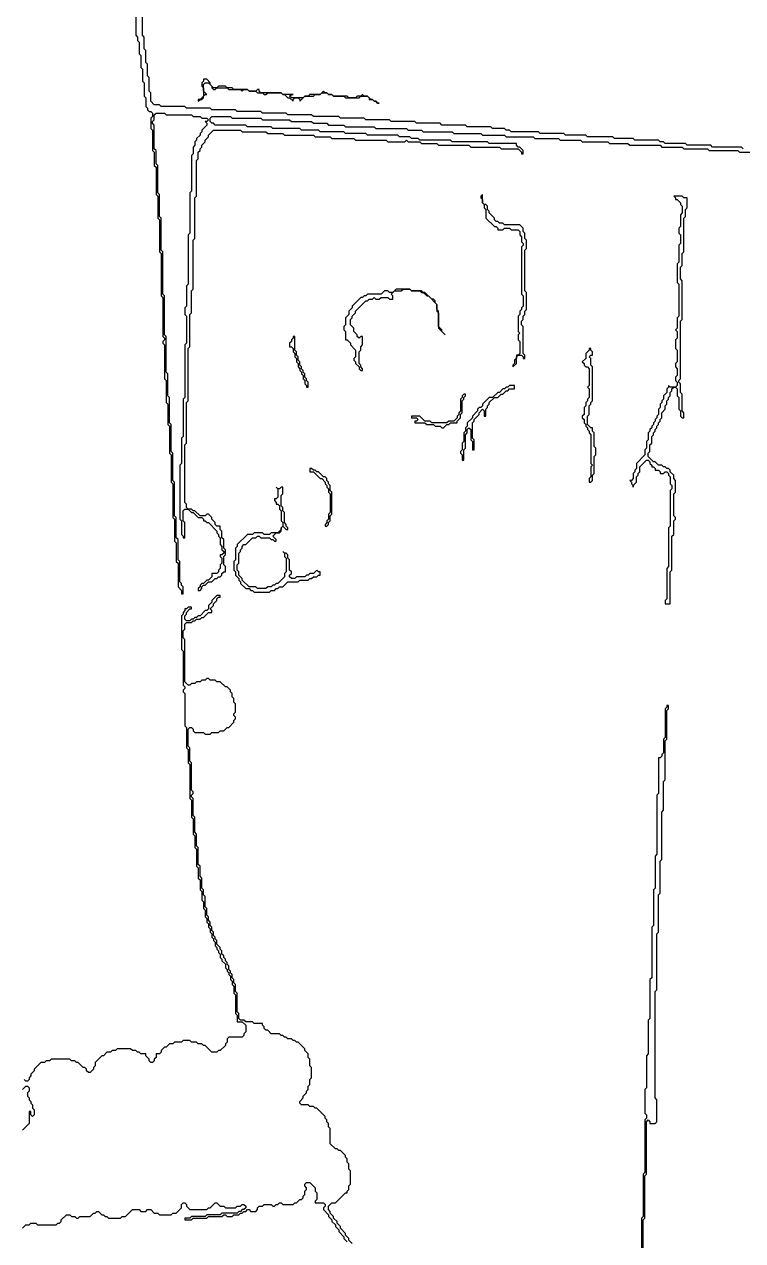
# Model space of a CAD drawing. Header units: metres. Extents: x 0 to 100, y 0 to 141.
# Drawn here: x 65.08 to 75.69, y 33.74 to 51.71 of the extents above; entities that cross this region are included whole.
import ezdxf

# ---------------------------------------------------------------- set-up
doc = ezdxf.new("R2010")
doc.units = ezdxf.units.M

msp = doc.modelspace()

# ---------------------------------------------------------------- linework, layer by layer
for points in [[(66.725, 52), (66.725, 51.55), (66.75, 51.525), (66.75, 51.475), (66.775, 51.45), (66.775, 51.275), (66.8, 51.25), (66.8, 51.075), (66.825, 51.05), (66.825, 50.875), (66.85, 50.85), (66.85, 50.65), (66.875, 50.625), (66.875, 50.5), (66.9, 50.475), (66.9, 50.45), (66.925, 50.425), (66.95, 50.425), (66.975, 50.4), (66.975, 50.35), (66.95, 50.325), (66.95, 50.175), (66.975, 50.15), (66.975, 49.85), (67, 49.825), (67, 49.625), (67.025, 49.6), (67.025, 49.2), (67.05, 49.175), (67.05, 48.85), (67.075, 48.825), (67.075, 48.35), (67.1, 48.325), (67.1, 47.7), (67.125, 47.675), (67.125, 47.1), (67.15, 47.075), (67.15, 47.05), (67.125, 47.025), (67.125, 47), (67.15, 46.975), (67.15, 46.475), (67.175, 46.45), (67.175, 46.125), (67.2, 46.1), (67.2, 45.8), (67.225, 45.775), (67.225, 45.375), (67.25, 45.35), (67.25, 44.95), (67.275, 44.925), (67.275, 44.425), (67.3, 44.4), (67.3, 44.075), (67.325, 44.05), (67.325, 43.775), (67.35, 43.75), (67.35, 43.4), (67.4, 43.35), (67.4, 43.3), (67.425, 43.3), (67.425, 43.4), (67.4, 43.425), (67.4, 43.45), (67.375, 43.475), (67.375, 43.775), (67.35, 43.8), (67.35, 44.1), (67.325, 44.125), (67.325, 44.425), (67.3, 44.45), (67.3, 44.95), (67.275, 44.975), (67.275, 45.375), (67.25, 45.4), (67.25, 45.8), (67.225, 45.825), (67.225, 46.2), (67.2, 46.225), (67.2, 46.55), (67.175, 46.575), (67.175, 47.1), (67.15, 47.125), (67.15, 47.7), (67.125, 47.725), (67.125, 48.35), (67.1, 48.375), (67.1, 48.85), (67.075, 48.875), (67.075, 49.2), (67.05, 49.225), (67.05, 49.625), (67.025, 49.65), (67.025, 49.85), (67, 49.875), (67, 50.225), (66.975, 50.25), (66.975, 50.275), (67, 50.3), (67, 50.375), (67.025, 50.4), (67.15, 50.4), (67.175, 50.375), (67.55, 50.375), (67.575, 50.35), (67.675, 50.35), (67.7, 50.325), (67.775, 50.325), (67.8, 50.3), (67.775, 50.275), (67.75, 50.275), (67.775, 50.25), (67.775, 50.225), (67.7, 50.15), (67.7, 50.125), (67.675, 50.1), (67.675, 50.075), (67.625, 50.025), (67.625, 50), (67.6, 49.975), (67.6, 49.925), (67.575, 49.9), (67.575, 49.8), (67.55, 49.775), (67.55, 49.25), (67.525, 49.225), (67.525, 48.625), (67.5, 48.6), (67.5, 47.875), (67.475, 47.85), (67.475, 47.55), (67.45, 47.525), (67.45, 47.425), (67.475, 47.4), (67.475, 47), (67.45, 46.975), (67.45, 46.2), (67.425, 46.175), (67.425, 45.625), (67.4, 45.6), (67.4, 45.225), (67.375, 45.2), (67.375, 44.4), (67.4, 44.375), (67.4, 44.175), (67.425, 44.15), (67.425, 44.125), (67.45, 44.125), (67.45, 44.35), (67.425, 44.375), (67.425, 44.525), (67.45, 44.55), (67.5, 44.55), (67.55, 44.5), (67.575, 44.5), (67.65, 44.425), (67.7, 44.425), (67.725, 44.4), (67.725, 44.375), (67.75, 44.375), (67.775, 44.35), (67.8, 44.35), (67.925, 44.225), (67.925, 44.2), (67.95, 44.175), (67.95, 44.15), (67.975, 44.125), (67.975, 44.025), (68, 44), (68, 43.95), (68.025, 43.925), (68.025, 43.9), (68, 43.875), (67.975, 43.875), (67.975, 43.85), (68, 43.825), (68, 43.75), (67.975, 43.725), (67.975, 43.675), (67.95, 43.65), (67.95, 43.625), (67.925, 43.6), (67.85, 43.6), (67.85, 43.55), (67.8, 43.5), (67.775, 43.5), (67.725, 43.45), (67.7, 43.45), (67.675, 43.425), (67.675, 43.4), (67.65, 43.375), (67.65, 43.35), (67.675, 43.35), (67.7, 43.375), (67.7, 43.4), (67.725, 43.425), (67.75, 43.425), (67.8, 43.475), (67.85, 43.475), (67.9, 43.525), (67.925, 43.525), (67.95, 43.55), (67.975, 43.55), (68, 43.575), (68, 43.6), (68.025, 43.625), (68.05, 43.625), (68.05, 43.7), (68.025, 43.725), (68.025, 43.85), (68.05, 43.875), (68.05, 43.95), (68.025, 43.975), (68.025, 44.1), (68, 44.125), (68, 44.225), (67.975, 44.25), (67.975, 44.3), (67.925, 44.3), (67.9, 44.325), (67.9, 44.35), (67.85, 44.4), (67.85, 44.425), (67.8, 44.475), (67.775, 44.475), (67.75, 44.45), (67.675, 44.45), (67.6, 44.525), (67.575, 44.525), (67.55, 44.55), (67.5, 44.55), (67.475, 44.575), (67.475, 44.625), (67.45, 44.65), (67.45, 45.5), (67.475, 45.525), (67.475, 46.125), (67.5, 46.15), (67.5, 46.925), (67.525, 46.95), (67.525, 47.425), (67.55, 47.45), (67.55, 47.775), (67.575, 47.8), (67.575, 48.525), (67.6, 48.55), (67.6, 49.15), (67.625, 49.175), (67.625, 49.7), (67.65, 49.725), (67.65, 49.825), (67.675, 49.85), (67.675, 49.875), (67.7, 49.9), (67.7, 49.925), (67.75, 49.975), (67.75, 50), (67.8, 50.05), (67.8, 50.075), (67.875, 50.15), (68.275, 50.15), (68.3, 50.125), (68.65, 50.125), (68.675, 50.1), (68.9, 50.1), (68.925, 50.075), (69.35, 50.075), (69.375, 50.05), (69.6, 50.05), (69.625, 50.025), (69.95, 50.025), (69.975, 50), (70.425, 50), (70.45, 49.975), (70.7, 49.975), (70.725, 50), (70.75, 49.975), (70.925, 49.975), (70.95, 49.95), (71.175, 49.95), (71.2, 49.925), (71.65, 49.925), (71.675, 49.9), (72.1, 49.9), (72.125, 49.875), (72.375, 49.875), (72.425, 49.825), (72.425, 49.8), (72.45, 49.8), (72.45, 49.85), (72.4, 49.9), (72.375, 49.9), (72.35, 49.925), (72.35, 49.95), (71.95, 49.95), (71.925, 49.975), (71.4, 49.975), (71.375, 50), (70.925, 50), (70.9, 50.025), (70.8, 50.025), (70.775, 50.05), (70.625, 50.05), (70.6, 50.075), (70.15, 50.075), (70.125, 50.1), (69.825, 50.1), (69.8, 50.125), (69.45, 50.125), (69.425, 50.15), (69.175, 50.15), (69.15, 50.175), (68.75, 50.175), (68.725, 50.2), (68.375, 50.2), (68.35, 50.225), (67.9, 50.225), (67.875, 50.25), (67.85, 50.25), (67.825, 50.275), (67.825, 50.325), (67.85, 50.35), (68.125, 50.35), (68.15, 50.325), (68.575, 50.325), (68.6, 50.3), (69, 50.3), (69.025, 50.275), (69.325, 50.275), (69.35, 50.25), (69.55, 50.25), (69.575, 50.225), (69.8, 50.225), (69.825, 50.2), (70.25, 50.2), (70.275, 50.175), (70.725, 50.175), (70.75, 50.15), (70.95, 50.15), (70.975, 50.125), (71.4, 50.125), (71.425, 50.1), (71.825, 50.1), (71.85, 50.075), (72.175, 50.075), (72.2, 50.05), (72.6, 50.05), (72.625, 50.025), (72.975, 50.025), (73, 50), (73.3, 50), (73.325, 49.975), (73.7, 49.975), (73.725, 49.95), (74, 49.95), (74.025, 49.925), (74.475, 49.925), (74.5, 49.9), (74.8, 49.9), (74.825, 49.875), (75.175, 49.875), (75.2, 49.85), (75.625, 49.85), (75.65, 49.825), (76.025, 49.825)], [(75.7, 49.875), (75.675, 49.9), (75.25, 49.9), (75.225, 49.925), (74.875, 49.925), (74.85, 49.95), (74.55, 49.95), (74.525, 49.975), (74.475, 49.975), (74.45, 50), (74.1, 50), (74.075, 50.025), (73.8, 50.025), (73.775, 50.05), (73.4, 50.05), (73.375, 50.075), (73.075, 50.075), (73.05, 50.1), (72.7, 50.1), (72.675, 50.125), (72.275, 50.125), (72.25, 50.15), (72.2, 50.15), (72.175, 50.175), (72, 50.175), (71.975, 50.2), (71.625, 50.2), (71.6, 50.225), (71.25, 50.225), (71.225, 50.25), (70.875, 50.25), (70.85, 50.275), (70.5, 50.275), (70.475, 50.3), (70.125, 50.3), (70.1, 50.325), (69.75, 50.325), (69.725, 50.35), (69.35, 50.35), (69.325, 50.375), (68.975, 50.375), (68.95, 50.4), (68.6, 50.4), (68.575, 50.425), (68.225, 50.425), (68.2, 50.45), (67.85, 50.45), (67.825, 50.475), (67.475, 50.475), (67.45, 50.5), (67.1, 50.5), (67.075, 50.525), (67, 50.525), (66.95, 50.575), (66.95, 50.7), (66.925, 50.725), (66.925, 50.925), (66.9, 50.95), (66.9, 51.125), (66.875, 51.15), (66.875, 51.325), (66.85, 51.35), (66.85, 51.525), (66.825, 51.55), (66.825, 51.825)], [(69.925, 33.7), (69.875, 33.75), (69.875, 33.775), (69.825, 33.825), (69.825, 33.85), (69.75, 33.925), (69.75, 33.95), (69.7, 34), (69.7, 34.025), (69.65, 34.075), (69.65, 34.1), (69.6, 34.15), (69.6, 34.175), (69.575, 34.2), (69.575, 34.25), (69.625, 34.3), (69.675, 34.3), (69.825, 34.45), (69.85, 34.45), (69.85, 34.475), (69.875, 34.5), (69.875, 34.55), (69.9, 34.575), (69.9, 34.775), (69.875, 34.8), (69.875, 34.875), (69.85, 34.9), (69.85, 34.95), (69.825, 34.975), (69.825, 35), (69.75, 35.075), (69.725, 35.075), (69.7, 35.1), (69.675, 35.1), (69.6, 35.175), (69.6, 35.4), (69.575, 35.425), (69.575, 35.475), (69.55, 35.5), (69.55, 35.525), (69.525, 35.55), (69.525, 35.575), (69.4, 35.7), (69.375, 35.7), (69.35, 35.725), (69.3, 35.725), (69.275, 35.75), (69.175, 35.75), (69.15, 35.775), (69.15, 35.8), (69.2, 35.85), (69.2, 35.875), (69.25, 35.925), (69.25, 35.95), (69.275, 35.975), (69.275, 36.025), (69.3, 36.05), (69.3, 36.125), (69.325, 36.15), (69.325, 36.3), (69.3, 36.325), (69.3, 36.425), (69.275, 36.45), (69.275, 36.5), (69.225, 36.55), (69.225, 36.575), (69.125, 36.675), (69.1, 36.675), (69.075, 36.7), (69.05, 36.7), (69.025, 36.725), (68.975, 36.725), (68.95, 36.75), (68.925, 36.75), (68.9, 36.775), (68.875, 36.775), (68.85, 36.8), (68.725, 36.8), (68.675, 36.85), (68.65, 36.85), (68.625, 36.875), (68.625, 36.9), (68.6, 36.925), (68.6, 36.95), (68.475, 36.95), (68.45, 36.975), (68.35, 36.975), (68.325, 37), (68.275, 37), (68.25, 37.025), (68.25, 37.1), (68.225, 37.125), (68.225, 37.4), (68.2, 37.425), (68.2, 37.525), (68.175, 37.55), (68.175, 37.6), (68.15, 37.625), (68.15, 37.675), (68.125, 37.7), (68.125, 37.725), (68.1, 37.75), (68.1, 37.8), (68.075, 37.825), (68.075, 37.85), (68.05, 37.875), (68.05, 37.9), (68.025, 37.925), (68.025, 37.95), (68, 37.975), (68, 38.025), (67.975, 38.05), (67.975, 38.075), (67.925, 38.125), (67.925, 38.175), (67.9, 38.2), (67.9, 38.225), (67.875, 38.25), (67.875, 38.3), (67.85, 38.325), (67.85, 38.375), (67.825, 38.4), (67.825, 38.45), (67.8, 38.475), (67.8, 38.525), (67.775, 38.55), (67.775, 38.65), (67.75, 38.675), (67.75, 38.825), (67.725, 38.85), (67.725, 38.925), (67.7, 38.95), (67.7, 39.1), (67.675, 39.125), (67.675, 39.275), (67.65, 39.3), (67.65, 39.55), (67.625, 39.575), (67.625, 39.75), (67.6, 39.775), (67.6, 40), (67.575, 40.025), (67.575, 40.275), (67.55, 40.3), (67.55, 40.325), (67.575, 40.35), (67.575, 40.375), (67.55, 40.4), (67.55, 40.8), (67.525, 40.825), (67.525, 41.025), (67.5, 41.05), (67.5, 41.3), (67.525, 41.325), (67.55, 41.325), (67.575, 41.3), (67.575, 41.275), (67.6, 41.25), (67.725, 41.25), (67.75, 41.225), (67.825, 41.225), (67.85, 41.25), (67.95, 41.25), (67.975, 41.275), (68.025, 41.275), (68.075, 41.325), (68.1, 41.325), (68.175, 41.4), (68.175, 41.425), (68.2, 41.45), (68.2, 41.475), (68.175, 41.5), (68.175, 41.525), (68.2, 41.55), (68.2, 41.675), (68.175, 41.7), (68.175, 41.75), (68.15, 41.775), (68.15, 41.825), (68.125, 41.85), (68.125, 41.875), (68.075, 41.925), (68.05, 41.925), (67.975, 42), (67.925, 42), (67.9, 42.025), (67.825, 42.025), (67.8, 42.05), (67.775, 42.05), (67.75, 42.025), (67.7, 42.025), (67.675, 42), (67.625, 42), (67.6, 41.975), (67.55, 41.975), (67.525, 41.95), (67.5, 41.95), (67.45, 42), (67.45, 42.625), (67.425, 42.65), (67.425, 42.75), (67.45, 42.775), (67.45, 42.85), (67.475, 42.875), (67.55, 42.875), (67.575, 42.9), (67.6, 42.9), (67.625, 42.925), (67.675, 42.925), (67.7, 42.95), (67.725, 42.95), (67.8, 43.025), (67.85, 43.025), (67.85, 43.05), (67.825, 43.075), (67.875, 43.125), (67.875, 43.15), (67.925, 43.2), (67.925, 43.225), (67.95, 43.25), (67.975, 43.25), (67.975, 43.275), (67.925, 43.275), (67.85, 43.2), (67.85, 43.175), (67.8, 43.125), (67.8, 43.075), (67.775, 43.05), (67.75, 43.05), (67.675, 42.975), (67.65, 42.975), (67.625, 42.95), (67.6, 42.95), (67.575, 42.925), (67.55, 42.925), (67.525, 42.9), (67.475, 42.9), (67.45, 42.925), (67.45, 42.975), (67.475, 43), (67.475, 43.025), (67.525, 43.075), (67.55, 43.075), (67.55, 43.1), (67.5, 43.1), (67.475, 43.075), (67.45, 43.075), (67.45, 43.05), (67.425, 43.025), (67.425, 43), (67.4, 42.975), (67.4, 42.475), (67.425, 42.45), (67.425, 41.95), (67.45, 41.925), (67.45, 41.9), (67.425, 41.875), (67.425, 41.85), (67.45, 41.825), (67.45, 41.35), (67.475, 41.325), (67.475, 41.025), (67.5, 41), (67.5, 40.8), (67.525, 40.775), (67.525, 40.275), (67.55, 40.25), (67.55, 40), (67.575, 39.975), (67.575, 39.75), (67.6, 39.725), (67.6, 39.55), (67.625, 39.525), (67.625, 39.275), (67.65, 39.25), (67.65, 39.1), (67.675, 39.075), (67.675, 38.925), (67.7, 38.9), (67.7, 38.775), (67.725, 38.75), (67.725, 38.65), (67.75, 38.625), (67.75, 38.525), (67.775, 38.5), (67.775, 38.45), (67.8, 38.425), (67.8, 38.375), (67.825, 38.35), (67.825, 38.3), (67.85, 38.275), (67.85, 38.225), (67.875, 38.2), (67.875, 38.175), (67.9, 38.15), (67.9, 38.1), (67.925, 38.075), (67.925, 38.05), (67.95, 38.025), (67.95, 38), (67.975, 37.975), (67.975, 37.925), (68, 37.9), (68, 37.875), (68.05, 37.825), (68.05, 37.775), (68.075, 37.75), (68.075, 37.725), (68.1, 37.7), (68.1, 37.675), (68.125, 37.65), (68.125, 37.6), (68.15, 37.575), (68.15, 37.525), (68.175, 37.5), (68.175, 37.4), (68.2, 37.375), (68.2, 37.1), (68.225, 37.075), (68.225, 36.975), (68.3, 36.975), (68.35, 36.925), (68.35, 36.825), (68.325, 36.8), (68.325, 36.775), (68.3, 36.75), (68.1, 36.75), (68.075, 36.725), (68.075, 36.675), (68.05, 36.65), (68.05, 36.625), (67.975, 36.55), (67.95, 36.55), (67.925, 36.525), (67.85, 36.525), (67.75, 36.625), (67.725, 36.625), (67.7, 36.65), (67.65, 36.65), (67.625, 36.675), (67.55, 36.675), (67.525, 36.7), (67.425, 36.7), (67.4, 36.675), (67.3, 36.675), (67.275, 36.65), (67.225, 36.65), (67.175, 36.6), (67.15, 36.6), (67.1, 36.55), (67.1, 36.525), (67.075, 36.5), (67.025, 36.5), (67.025, 36.45), (67, 36.425), (67, 36.4), (66.975, 36.375), (66.95, 36.375), (66.925, 36.4), (66.925, 36.425), (66.875, 36.475), (66.875, 36.5), (66.8, 36.5), (66.775, 36.525), (66.75, 36.525), (66.725, 36.55), (66.675, 36.55), (66.65, 36.575), (66.45, 36.575), (66.425, 36.55), (66.375, 36.55), (66.35, 36.525), (66.3, 36.525), (66.25, 36.475), (66.225, 36.475), (66.125, 36.375), (66.125, 36.325), (66.1, 36.3), (66.1, 36.275), (66.05, 36.225), (66.025, 36.225), (66, 36.25), (66, 36.275), (65.975, 36.3), (65.95, 36.3), (65.875, 36.375), (65.85, 36.375), (65.825, 36.4), (65.775, 36.4), (65.75, 36.425), (65.475, 36.425), (65.45, 36.4), (65.4, 36.4), (65.375, 36.375), (65.325, 36.375), (65.225, 36.275), (65.225, 36.25), (65.175, 36.2), (65.175, 36.175), (65.15, 36.15), (65.15, 36.125), (65.125, 36.1), (65.1, 36.1), (65.075, 36.125)], [(74.225, 33.475), (74.225, 34.05), (74.25, 34.075), (74.25, 34.7), (74.275, 34.725), (74.275, 35.5), (74.3, 35.525), (74.325, 35.5), (74.325, 35.475), (74.4, 35.475), (74.425, 35.5), (74.425, 35.825), (74.4, 35.85), (74.4, 37.425), (74.425, 37.45), (74.425, 38.275), (74.45, 38.3), (74.45, 38.85), (74.475, 38.875), (74.475, 39.35), (74.5, 39.375), (74.5, 40.075), (74.525, 40.1), (74.525, 40.525), (74.55, 40.55), (74.55, 41.125), (74.575, 41.15), (74.575, 41.575), (74.6, 41.6), (74.6, 41.65), (74.575, 41.65), (74.575, 41.625), (74.55, 41.6), (74.55, 41.175), (74.525, 41.15), (74.525, 40.95), (74.5, 40.925), (74.5, 40.9), (74.475, 40.875), (74.45, 40.875), (74.45, 40.35), (74.425, 40.325), (74.425, 39.45), (74.4, 39.425), (74.4, 38.95), (74.375, 38.925), (74.375, 38.4), (74.35, 38.375), (74.35, 37.625), (74.325, 37.6), (74.325, 37.025), (74.3, 37), (74.3, 36.5), (74.275, 36.475), (74.275, 36), (74.25, 35.975), (74.25, 35.625), (74.275, 35.6), (74.275, 35.55), (74.25, 35.525), (74.25, 34.75), (74.225, 34.725), (74.225, 34.1), (74.2, 34.075), (74.2, 33.5)], [(65.05, 35.975), (65.1, 36.025), (65.125, 36.025), (65.15, 36), (65.15, 35.95), (65.125, 35.925), (65.125, 35.875), (65.15, 35.85), (65.15, 35.825), (65.175, 35.8), (65.175, 35.775), (65.2, 35.75), (65.2, 35.7), (65.225, 35.675), (65.225, 35.6), (65.2, 35.575), (65.175, 35.6), (65.175, 35.65), (65.15, 35.65), (65.15, 35.475), (65.05, 35.375)], [(65.05, 33.925), (65.1, 33.975), (65.15, 33.975), (65.175, 34), (65.25, 34), (65.275, 33.975), (65.55, 33.975), (65.575, 34), (65.6, 34), (65.625, 34.025), (65.625, 34.05), (65.7, 34.125), (65.75, 34.125), (65.775, 34.1), (65.825, 34.1), (65.85, 34.075), (65.875, 34.075), (65.9, 34.1), (66.05, 34.1), (66.1, 34.15), (66.125, 34.15), (66.15, 34.175), (66.175, 34.175), (66.225, 34.125), (66.25, 34.125), (66.275, 34.1), (66.3, 34.1), (66.325, 34.075), (66.5, 34.075), (66.525, 34.1), (66.575, 34.1), (66.675, 34.2), (66.775, 34.2), (66.8, 34.175), (66.875, 34.175), (66.9, 34.2), (66.95, 34.2), (67, 34.15), (67.05, 34.15), (67.075, 34.125), (67.25, 34.125), (67.275, 34.15), (67.325, 34.15), (67.4, 34.225), (67.4, 34.275), (67.425, 34.3), (67.45, 34.3), (67.475, 34.275), (67.475, 34.25), (67.525, 34.2), (67.775, 34.2), (67.8, 34.225), (67.825, 34.225), (67.9, 34.3), (67.925, 34.3), (67.975, 34.25), (68.025, 34.25), (68.05, 34.225), (68.2, 34.225), (68.225, 34.25), (68.275, 34.25), (68.3, 34.275), (68.325, 34.275), (68.35, 34.25), (68.35, 34.225), (68.325, 34.2), (68.3, 34.2), (68.275, 34.175), (68.25, 34.175), (68.225, 34.15), (68, 34.15), (67.975, 34.125), (67.775, 34.125), (67.75, 34.1), (67.55, 34.1), (67.525, 34.075), (67.45, 34.075), (67.45, 34.05), (67.55, 34.05), (67.575, 34.075), (67.775, 34.075), (67.8, 34.1), (68, 34.1), (68.025, 34.125), (68.05, 34.125), (68.075, 34.1), (68.15, 34.1), (68.175, 34.125), (68.25, 34.125), (68.275, 34.15), (68.3, 34.15), (68.325, 34.175), (68.35, 34.175), (68.375, 34.2), (68.4, 34.2), (68.425, 34.175), (68.5, 34.175), (68.525, 34.2), (68.525, 34.225), (68.55, 34.25), (68.6, 34.25), (68.625, 34.275), (68.725, 34.275), (68.75, 34.25), (68.775, 34.25), (68.8, 34.275), (68.825, 34.275), (68.85, 34.3), (68.875, 34.3), (68.9, 34.275), (69.05, 34.275), (69.075, 34.3), (69.1, 34.3), (69.15, 34.35), (69.175, 34.35), (69.2, 34.375), (69.2, 34.4), (69.225, 34.425), (69.225, 34.475), (69.25, 34.5), (69.25, 34.525), (69.225, 34.55), (69.225, 34.575), (69.25, 34.6), (69.3, 34.6), (69.375, 34.525), (69.375, 34.475), (69.4, 34.45), (69.4, 34.35), (69.375, 34.325), (69.375, 34.3), (69.5, 34.3), (69.525, 34.275), (69.525, 34.25), (69.5, 34.225), (69.5, 34.2), (69.575, 34.125), (69.575, 34.1), (69.625, 34.05), (69.625, 34.025), (69.675, 33.975), (69.675, 33.95), (69.725, 33.9), (69.725, 33.875), (69.8, 33.8), (69.8, 33.775), (69.85, 33.725)]]:
    msp.add_lwpolyline(points)
for points in [[(67.725, 50.9), (67.725, 50.875), (67.7, 50.85), (67.7, 50.8), (67.725, 50.775), (67.725, 50.65), (67.675, 50.6), (67.65, 50.6), (67.65, 50.575), (67.675, 50.6), (67.7, 50.6), (67.725, 50.625), (67.725, 50.65), (67.75, 50.675), (67.775, 50.675), (67.725, 50.725), (67.725, 50.825), (67.75, 50.85), (67.8, 50.85), (67.85, 50.8), (67.85, 50.775), (67.875, 50.75), (67.9, 50.75), (67.925, 50.775), (68.075, 50.775), (68.1, 50.75), (68.275, 50.75), (68.3, 50.725), (68.325, 50.75), (68.375, 50.75), (68.4, 50.725), (68.5, 50.725), (68.525, 50.7), (68.6, 50.7), (68.625, 50.675), (68.65, 50.675), (68.675, 50.7), (68.875, 50.7), (68.9, 50.675), (68.925, 50.675), (68.975, 50.625), (69, 50.625), (69.05, 50.575), (69.05, 50.6), (69.075, 50.625), (69.125, 50.625), (69.15, 50.6), (69.15, 50.575), (69.225, 50.65), (69.35, 50.65), (69.375, 50.675), (69.45, 50.675), (69.475, 50.7), (69.55, 50.7), (69.575, 50.675), (69.625, 50.675), (69.65, 50.65), (69.8, 50.65), (69.825, 50.625), (70.025, 50.625), (70.05, 50.65), (70.15, 50.65), (70.175, 50.625), (70.175, 50.6), (70.225, 50.6), (70.25, 50.575), (70.275, 50.575), (70.3, 50.55), (70.325, 50.55), (70.3, 50.55), (70.275, 50.575), (70.25, 50.575), (70.225, 50.6), (70.2, 50.6), (70.15, 50.65), (70.1, 50.65), (70.075, 50.675), (70.05, 50.65), (70, 50.65), (69.975, 50.625), (69.875, 50.625), (69.85, 50.65), (69.65, 50.65), (69.625, 50.675), (69.575, 50.675), (69.55, 50.7), (69.525, 50.7), (69.5, 50.725), (69.45, 50.675), (69.3, 50.675), (69.275, 50.65), (69.225, 50.65), (69.2, 50.625), (69.025, 50.625), (69, 50.65), (69.025, 50.675), (69.05, 50.675), (68.9, 50.675), (68.875, 50.7), (68.575, 50.7), (68.55, 50.725), (68.55, 50.75), (68.525, 50.75), (68.5, 50.725), (68.4, 50.725), (68.375, 50.75), (68.175, 50.75), (68.15, 50.775), (68.075, 50.775), (68.05, 50.8), (67.95, 50.8), (67.925, 50.775), (67.875, 50.775), (67.825, 50.825), (67.825, 50.85), (67.775, 50.9)], [(71.85, 49.2), (71.825, 49.175), (71.825, 49.15), (71.85, 49.125), (71.85, 49.075), (71.875, 49.05), (71.875, 49), (71.9, 48.975), (71.9, 48.85), (72.025, 48.725), (72.05, 48.725), (72.075, 48.7), (72.075, 48.675), (72.15, 48.675), (72.175, 48.7), (72.25, 48.7), (72.275, 48.675), (72.375, 48.675), (72.4, 48.65), (72.4, 48.6), (72.425, 48.575), (72.425, 48.5), (72.45, 48.475), (72.45, 48.45), (72.425, 48.425), (72.425, 47.725), (72.45, 47.7), (72.45, 47.55), (72.425, 47.525), (72.425, 47.5), (72.4, 47.475), (72.4, 47.425), (72.375, 47.4), (72.375, 47.175), (72.4, 47.15), (72.375, 47.125), (72.375, 47.05), (72.4, 47.025), (72.4, 46.85), (72.375, 46.825), (72.35, 46.825), (72.35, 46.775), (72.325, 46.75), (72.325, 46.7), (72.3, 46.675), (72.3, 46.65), (72.35, 46.7), (72.35, 46.8), (72.375, 46.825), (72.425, 46.825), (72.45, 46.8), (72.45, 46.775), (72.475, 46.775), (72.475, 46.825), (72.45, 46.85), (72.45, 47.25), (72.425, 47.275), (72.425, 47.325), (72.45, 47.35), (72.45, 47.4), (72.475, 47.425), (72.475, 47.475), (72.5, 47.5), (72.5, 47.75), (72.475, 47.775), (72.475, 48.375), (72.5, 48.4), (72.5, 48.525), (72.475, 48.55), (72.475, 48.625), (72.45, 48.65), (72.45, 48.7), (72.4, 48.75), (72.175, 48.75), (72.15, 48.775), (72.1, 48.775), (72.075, 48.8), (72.05, 48.8), (72.025, 48.825), (72.025, 48.85), (71.95, 48.925), (71.95, 48.95), (71.925, 48.975), (71.925, 49.025), (71.9, 49.05), (71.875, 49.05), (71.85, 49.075)], [(74.675, 49.175), (74.7, 49.15), (74.7, 49.125), (74.725, 49.125), (74.775, 49.075), (74.775, 49.05), (74.8, 49.025), (74.8, 48.925), (74.775, 48.9), (74.775, 48.725), (74.75, 48.7), (74.75, 48.625), (74.775, 48.6), (74.775, 48.475), (74.75, 48.45), (74.75, 48.2), (74.725, 48.175), (74.725, 47.9), (74.75, 47.875), (74.75, 47.4), (74.725, 47.375), (74.725, 47.225), (74.7, 47.2), (74.725, 47.175), (74.725, 47.075), (74.7, 47.05), (74.7, 46.925), (74.725, 46.9), (74.725, 46.725), (74.7, 46.7), (74.7, 46.65), (74.725, 46.625), (74.725, 46.525), (74.7, 46.5), (74.7, 46.45), (74.725, 46.425), (74.725, 46.375), (74.7, 46.35), (74.625, 46.35), (74.6, 46.375), (74.6, 46.35), (74.575, 46.325), (74.575, 46.275), (74.525, 46.225), (74.525, 46.175), (74.5, 46.15), (74.5, 46.125), (74.475, 46.1), (74.475, 46.05), (74.45, 46.025), (74.45, 45.95), (74.425, 45.925), (74.425, 45.9), (74.4, 45.875), (74.4, 45.85), (74.375, 45.825), (74.375, 45.8), (74.35, 45.775), (74.35, 45.75), (74.325, 45.725), (74.325, 45.7), (74.3, 45.675), (74.3, 45.575), (74.275, 45.55), (74.275, 45.45), (74.25, 45.425), (74.25, 45.35), (74.125, 45.225), (74.125, 45.15), (74.1, 45.125), (74.1, 45.1), (74.075, 45.075), (74.075, 45), (74.05, 44.975), (74.025, 44.975), (74.05, 44.95), (74.05, 44.925), (74.075, 44.9), (74.075, 44.875), (74.075, 44.9), (74.125, 44.95), (74.125, 45.025), (74.15, 45.05), (74.15, 45.075), (74.175, 45.1), (74.175, 45.175), (74.275, 45.275), (74.3, 45.275), (74.325, 45.25), (74.325, 45.225), (74.35, 45.2), (74.35, 45.175), (74.375, 45.175), (74.4, 45.15), (74.4, 45.125), (74.45, 45.125), (74.475, 45.1), (74.475, 45.075), (74.525, 45.075), (74.55, 45.1), (74.575, 45.1), (74.6, 45.075), (74.6, 45.05), (74.625, 45.025), (74.625, 44.925), (74.65, 44.9), (74.65, 44.85), (74.625, 44.825), (74.625, 44.3), (74.6, 44.275), (74.6, 43.7), (74.575, 43.675), (74.575, 43.225), (74.55, 43.2), (74.55, 43.15), (74.625, 43.15), (74.625, 43.625), (74.65, 43.65), (74.65, 44.15), (74.675, 44.175), (74.675, 44.375), (74.7, 44.4), (74.7, 44.425), (74.675, 44.45), (74.675, 44.775), (74.7, 44.8), (74.7, 44.975), (74.675, 45), (74.675, 45.05), (74.625, 45.1), (74.625, 45.125), (74.6, 45.15), (74.575, 45.15), (74.55, 45.175), (74.525, 45.175), (74.5, 45.2), (74.45, 45.2), (74.4, 45.25), (74.375, 45.25), (74.3, 45.325), (74.3, 45.375), (74.325, 45.4), (74.325, 45.5), (74.35, 45.525), (74.35, 45.625), (74.375, 45.65), (74.375, 45.675), (74.4, 45.7), (74.4, 45.725), (74.425, 45.75), (74.425, 45.775), (74.45, 45.8), (74.45, 45.825), (74.475, 45.85), (74.475, 45.875), (74.5, 45.9), (74.5, 45.975), (74.55, 46.025), (74.55, 46.075), (74.575, 46.1), (74.575, 46.15), (74.6, 46.175), (74.6, 46.2), (74.625, 46.225), (74.625, 46.275), (74.65, 46.3), (74.65, 46.325), (74.675, 46.35), (74.7, 46.35), (74.725, 46.325), (74.725, 46.225), (74.75, 46.2), (74.75, 46.025), (74.775, 46), (74.775, 45.925), (74.8, 45.9), (74.825, 45.9), (74.825, 45.975), (74.8, 46), (74.8, 46.25), (74.775, 46.275), (74.775, 46.4), (74.75, 46.425), (74.75, 46.45), (74.775, 46.475), (74.775, 47.325), (74.8, 47.35), (74.8, 47.925), (74.775, 47.95), (74.775, 48.125), (74.8, 48.15), (74.8, 48.325), (74.825, 48.35), (74.825, 48.85), (74.85, 48.875), (74.85, 48.975), (74.875, 49), (74.875, 49.15), (74.825, 49.15), (74.8, 49.175)], [(70.575, 47.8), (70.525, 47.75), (70.475, 47.75), (70.45, 47.775), (70.4, 47.775), (70.35, 47.725), (70.15, 47.725), (70.125, 47.7), (70.1, 47.7), (70.075, 47.675), (70.05, 47.675), (69.925, 47.55), (69.925, 47.525), (69.875, 47.475), (69.875, 47.425), (69.825, 47.375), (69.825, 47.275), (69.8, 47.25), (69.8, 47.2), (69.825, 47.175), (69.825, 47.05), (69.85, 47.05), (69.9, 47), (69.9, 46.975), (69.975, 46.9), (69.975, 46.8), (69.95, 46.775), (69.95, 46.75), (69.975, 46.725), (69.975, 46.7), (70.025, 46.65), (70.025, 46.625), (70.05, 46.6), (70.075, 46.6), (70.075, 46.625), (70.05, 46.65), (70.05, 46.675), (70.025, 46.7), (70.025, 46.875), (70.05, 46.9), (70.05, 46.95), (70.075, 46.975), (70.075, 47.1), (70.05, 47.1), (70.025, 47.075), (70, 47.1), (70, 47.125), (69.95, 47.175), (69.95, 47.225), (69.9, 47.275), (69.9, 47.35), (69.925, 47.375), (69.925, 47.4), (69.975, 47.45), (69.975, 47.475), (70.125, 47.625), (70.15, 47.625), (70.175, 47.65), (70.225, 47.65), (70.25, 47.675), (70.275, 47.65), (70.325, 47.65), (70.35, 47.675), (70.45, 47.675), (70.475, 47.65), (70.525, 47.65), (70.525, 47.7), (70.5, 47.725), (70.55, 47.775), (70.65, 47.775), (70.675, 47.8), (70.775, 47.8), (70.8, 47.775), (70.925, 47.775), (70.95, 47.75), (70.975, 47.75), (71.025, 47.7), (71.05, 47.7), (71.175, 47.575), (71.175, 47.475), (71.2, 47.45), (71.2, 47.225), (71.3, 47.125), (71.25, 47.175), (71.25, 47.2), (71.2, 47.25), (71.2, 47.475), (71.175, 47.5), (71.175, 47.575), (71.15, 47.6), (71.15, 47.625), (71.125, 47.65), (71.1, 47.65), (71, 47.75), (70.975, 47.75), (70.95, 47.775), (70.8, 47.775), (70.775, 47.8)], [(69.05, 47.1), (69.05, 47.075), (69.025, 47.05), (69.025, 47.025), (69, 47), (69, 46.95), (69.025, 46.95), (69.05, 46.925), (69.05, 46.875), (69.075, 46.85), (69.075, 46.8), (69.1, 46.775), (69.1, 46.725), (69.125, 46.7), (69.125, 46.65), (69.15, 46.625), (69.15, 46.6), (69.175, 46.575), (69.175, 46.55), (69.2, 46.525), (69.2, 46.475), (69.225, 46.45), (69.225, 46.4), (69.25, 46.375), (69.25, 46.35), (69.275, 46.35), (69.275, 46.425), (69.25, 46.45), (69.25, 46.475), (69.225, 46.5), (69.225, 46.55), (69.2, 46.575), (69.2, 46.6), (69.175, 46.625), (69.175, 46.65), (69.15, 46.675), (69.15, 46.725), (69.125, 46.75), (69.125, 46.8), (69.1, 46.825), (69.1, 46.875), (69.075, 46.9), (69.075, 47.1)], [(73.425, 46.925), (73.425, 46.9), (73.375, 46.85), (73.375, 46.775), (73.325, 46.725), (73.35, 46.7), (73.35, 46.675), (73.375, 46.65), (73.4, 46.65), (73.425, 46.625), (73.425, 46.375), (73.4, 46.35), (73.425, 46.325), (73.425, 46.2), (73.4, 46.175), (73.4, 46.15), (73.375, 46.125), (73.375, 46.075), (73.35, 46.05), (73.35, 45.95), (73.325, 45.925), (73.325, 45.9), (73.35, 45.875), (73.35, 45.825), (73.375, 45.8), (73.375, 45.775), (73.4, 45.75), (73.4, 45.725), (73.425, 45.7), (73.425, 45.675), (73.45, 45.65), (73.45, 45.225), (73.475, 45.2), (73.45, 45.175), (73.45, 45.025), (73.425, 45), (73.425, 44.95), (73.45, 44.95), (73.475, 44.975), (73.475, 45.05), (73.5, 45.075), (73.5, 45.325), (73.525, 45.35), (73.525, 45.45), (73.5, 45.475), (73.5, 45.675), (73.475, 45.7), (73.475, 45.75), (73.45, 45.75), (73.4, 45.8), (73.4, 45.925), (73.425, 45.95), (73.425, 46.075), (73.45, 46.1), (73.45, 46.125), (73.475, 46.15), (73.475, 46.65), (73.45, 46.675), (73.45, 46.775), (73.425, 46.8), (73.45, 46.825), (73.475, 46.825), (73.475, 46.875), (73.45, 46.9), (73.45, 46.925)], [(72.25, 46.375), (72.225, 46.35), (72.2, 46.35), (72.175, 46.325), (72.15, 46.325), (72.1, 46.275), (72.075, 46.275), (72, 46.2), (71.95, 46.2), (71.85, 46.1), (71.85, 46.075), (71.825, 46.05), (71.8, 46.05), (71.775, 46.025), (71.775, 46), (71.7, 45.925), (71.7, 45.9), (71.625, 45.825), (71.625, 45.775), (71.6, 45.75), (71.6, 45.7), (71.575, 45.675), (71.575, 45.55), (71.55, 45.525), (71.55, 45.425), (71.525, 45.4), (71.525, 45.375), (71.55, 45.35), (71.55, 45.275), (71.575, 45.275), (71.575, 45.425), (71.6, 45.45), (71.6, 45.65), (71.625, 45.675), (71.625, 45.725), (71.65, 45.75), (71.675, 45.725), (71.675, 45.575), (71.7, 45.55), (71.7, 45.425), (71.725, 45.425), (71.725, 45.575), (71.7, 45.6), (71.7, 45.825), (71.725, 45.85), (71.725, 45.875), (71.8, 45.95), (71.8, 45.975), (71.85, 46.025), (71.875, 46), (71.875, 45.925), (71.9, 45.925), (71.9, 46.025), (71.925, 46.05), (71.925, 46.075), (71.95, 46.1), (71.95, 46.125), (72.025, 46.2), (72.075, 46.2), (72.125, 46.25), (72.15, 46.25), (72.2, 46.3), (72.225, 46.3), (72.25, 46.325), (72.325, 46.325), (72.325, 46.375)], [(71.575, 46.25), (71.55, 46.225), (71.55, 46.2), (71.525, 46.175), (71.525, 46), (71.5, 45.975), (71.5, 45.95), (71.475, 45.925), (71.475, 45.9), (71.425, 45.85), (71.35, 45.85), (71.325, 45.825), (71.1, 45.825), (71.075, 45.85), (71, 45.85), (70.925, 45.925), (70.8, 45.925), (70.8, 45.9), (70.875, 45.9), (70.9, 45.875), (70.875, 45.85), (70.85, 45.85), (70.85, 45.825), (71, 45.825), (71.025, 45.8), (71.125, 45.8), (71.15, 45.775), (71.225, 45.775), (71.25, 45.75), (71.275, 45.75), (71.325, 45.8), (71.35, 45.8), (71.375, 45.825), (71.475, 45.825), (71.475, 45.85), (71.525, 45.9), (71.525, 45.95), (71.55, 45.975), (71.55, 46.15), (71.575, 46.175), (71.575, 46.2), (71.6, 46.225), (71.6, 46.25)], [(69.3, 45.15), (69.3, 45.1), (69.35, 45.1), (69.45, 45), (69.475, 45), (69.525, 44.95), (69.525, 44.925), (69.55, 44.9), (69.55, 44.875), (69.575, 44.85), (69.575, 44.8), (69.6, 44.775), (69.6, 44.5), (69.575, 44.475), (69.575, 44.4), (69.55, 44.375), (69.55, 44.35), (69.525, 44.325), (69.525, 44.3), (69.55, 44.3), (69.575, 44.325), (69.575, 44.35), (69.6, 44.375), (69.6, 44.45), (69.625, 44.475), (69.625, 44.8), (69.6, 44.825), (69.6, 44.9), (69.575, 44.925), (69.575, 44.95), (69.55, 44.975), (69.55, 45), (69.525, 45.025), (69.5, 45.025), (69.425, 45.1), (69.4, 45.1), (69.375, 45.125), (69.35, 45.125), (69.325, 45.15)], [(68.8, 44.875), (68.825, 44.85), (68.825, 44.725), (68.8, 44.7), (68.775, 44.7), (68.775, 44.675), (68.8, 44.65), (68.8, 44.625), (68.825, 44.625), (68.85, 44.6), (68.85, 44.55), (68.875, 44.525), (68.875, 44.375), (68.9, 44.35), (68.9, 44.3), (68.875, 44.275), (68.875, 44.25), (68.825, 44.2), (68.725, 44.2), (68.7, 44.175), (68.625, 44.175), (68.6, 44.2), (68.475, 44.2), (68.45, 44.175), (68.375, 44.175), (68.225, 44.025), (68.225, 44), (68.2, 43.975), (68.2, 43.8), (68.175, 43.775), (68.175, 43.65), (68.2, 43.625), (68.2, 43.575), (68.25, 43.525), (68.25, 43.5), (68.275, 43.475), (68.275, 43.45), (68.35, 43.375), (68.4, 43.375), (68.425, 43.35), (68.45, 43.35), (68.475, 43.325), (68.7, 43.325), (68.725, 43.35), (68.775, 43.35), (68.8, 43.375), (68.825, 43.375), (68.85, 43.4), (68.9, 43.4), (68.975, 43.475), (69.125, 43.475), (69.15, 43.5), (69.275, 43.5), (69.3, 43.525), (69.325, 43.525), (69.35, 43.55), (69.4, 43.55), (69.425, 43.575), (69.45, 43.575), (69.45, 43.625), (69.425, 43.625), (69.4, 43.65), (69.35, 43.6), (69.3, 43.6), (69.275, 43.575), (69.25, 43.575), (69.225, 43.55), (69.1, 43.55), (69.075, 43.525), (69.025, 43.525), (69, 43.55), (69, 43.575), (69.025, 43.6), (69.025, 43.625), (69, 43.65), (69, 43.8), (68.975, 43.825), (68.975, 43.875), (68.95, 43.9), (68.925, 43.9), (68.9, 43.925), (68.925, 43.9), (68.925, 43.85), (68.95, 43.825), (68.95, 43.625), (68.925, 43.6), (68.925, 43.55), (68.825, 43.45), (68.8, 43.45), (68.775, 43.425), (68.75, 43.425), (68.725, 43.4), (68.675, 43.4), (68.65, 43.375), (68.525, 43.375), (68.5, 43.4), (68.4, 43.4), (68.3, 43.5), (68.3, 43.525), (68.25, 43.575), (68.25, 43.625), (68.225, 43.65), (68.225, 43.725), (68.25, 43.75), (68.25, 43.9), (68.275, 43.925), (68.275, 43.95), (68.3, 43.975), (68.3, 44), (68.325, 44.025), (68.35, 44.025), (68.45, 44.125), (68.5, 44.125), (68.525, 44.15), (68.55, 44.15), (68.575, 44.125), (68.7, 44.125), (68.725, 44.1), (68.75, 44.1), (68.775, 44.075), (68.8, 44.075), (68.8, 44.1), (68.75, 44.15), (68.8, 44.2), (68.85, 44.2), (68.875, 44.225), (68.875, 44.275), (68.9, 44.3), (68.95, 44.25), (68.975, 44.25), (68.975, 44.275), (68.95, 44.3), (68.95, 44.325), (68.925, 44.35), (68.925, 44.5), (68.9, 44.525), (68.9, 44.575), (68.875, 44.6), (68.875, 44.75), (68.9, 44.775), (68.9, 44.875), (68.875, 44.875), (68.85, 44.85), (68.825, 44.85)]]:
    msp.add_lwpolyline(points, close=True)

doc.saveas('drawing.dxf')
